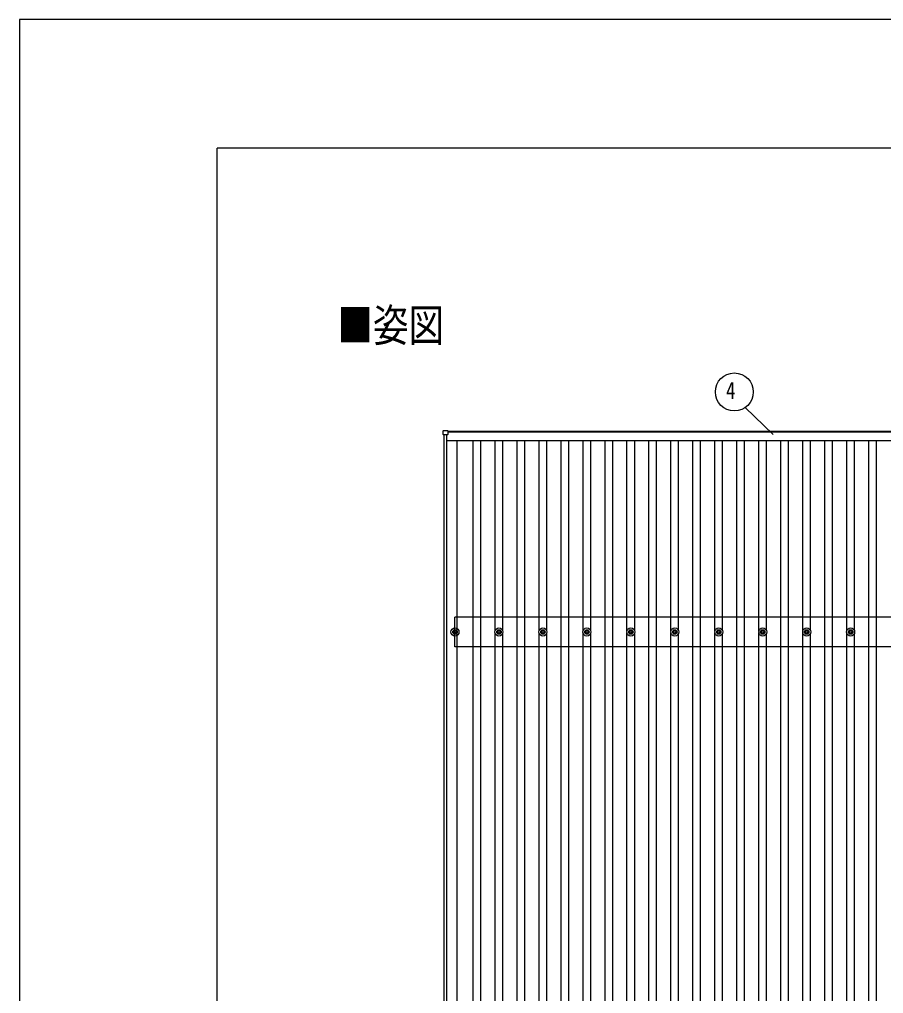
# Model space of a CAD drawing. Units: millimetres, scale not verified. Extents: x -12615 to 12615, y -8910 to 8910.
# Drawn here: x -12615 to -8684, y 4481 to 8910 of the extents above; entities that cross this region are included whole.
import ezdxf
from ezdxf.enums import TextEntityAlignment as Align

# ---------------------------------------------------------------- set-up
doc = ezdxf.new("R2010")
doc.units = ezdxf.units.MM
doc.header["$LTSCALE"] = 40
for name, color, linetype in [('0-2_USER1', 3, 'Continuous'), ('0-4_YKK_13', 4, 'Continuous'), ('0-5_YKK_A1', 4, 'Continuous'), ('0-6_YKK_D', 6, 'Continuous'), ('0-7_YKK_ZWAK', 7, 'Continuous')]:
    doc.layers.add(name, color=color, linetype=linetype)
doc.styles.add('ＭＳ ゴシック', font='')
doc.styles.get('ＭＳ ゴシック').set_extended_font_data('MS Gothic')

msp = doc.modelspace()

# ---------------------------------------------------------------- linework, layer by layer
at = {"layer": '0-4_YKK_13'}
for p, q in [((-10686.74, 7022.3), (-10686.74, 7040.3)), ((-10685.74, 7041.3), (-10667.74, 7041.3)), ((-10667.74, 7021.3), (-10685.74, 7021.3)), ((-10666.74, 7040.3), (-10666.74, 7022.3)), ((-10643.68, 6126.62), (-10639.26, 6126.62)), ((-10643.68, 6123.12), (-10639.26, 6123.12)), ((-10635.43, 6134.87), (-10635.43, 6130.45)), ((-10635.43, 6119.29), (-10635.43, 6114.87)), ((-10631.93, 6134.87), (-10631.93, 6130.45)), ((-10631.93, 6119.29), (-10631.93, 6114.87)), ((-10628.1, 6126.62), (-10623.68, 6126.62)), ((-10628.1, 6123.12), (-10623.68, 6123.12)), ((-10443.68, 6126.62), (-10439.26, 6126.62)), ((-10443.68, 6123.12), (-10439.26, 6123.12)), ((-10435.43, 6134.87), (-10435.43, 6130.45)), ((-10435.43, 6119.29), (-10435.43, 6114.87)), ((-10431.93, 6134.87), (-10431.93, 6130.45)), ((-10431.93, 6119.29), (-10431.93, 6114.87)), ((-10428.1, 6126.62), (-10423.68, 6126.62)), ((-10428.1, 6123.12), (-10423.68, 6123.12)), ((-10243.68, 6126.62), (-10239.26, 6126.62)), ((-10243.68, 6123.12), (-10239.26, 6123.12)), ((-10235.43, 6134.87), (-10235.43, 6130.45)), ((-10235.43, 6119.29), (-10235.43, 6114.87)), ((-10231.93, 6134.87), (-10231.93, 6130.45)), ((-10231.93, 6119.29), (-10231.93, 6114.87)), ((-10228.1, 6126.62), (-10223.68, 6126.62)), ((-10228.1, 6123.12), (-10223.68, 6123.12)), ((-10043.68, 6126.62), (-10039.26, 6126.62)), ((-10043.68, 6123.12), (-10039.26, 6123.12)), ((-10035.43, 6134.87), (-10035.43, 6130.45)), ((-10035.43, 6119.29), (-10035.43, 6114.87)), ((-10031.93, 6134.87), (-10031.93, 6130.45)), ((-10031.93, 6119.29), (-10031.93, 6114.87)), ((-10028.1, 6126.62), (-10023.68, 6126.62)), ((-10028.1, 6123.12), (-10023.68, 6123.12)), ((-9843.68, 6126.62), (-9839.26, 6126.62)), ((-9843.68, 6123.12), (-9839.26, 6123.12)), ((-9835.43, 6134.87), (-9835.43, 6130.45)), ((-9835.43, 6119.29), (-9835.43, 6114.87)), ((-9831.93, 6134.87), (-9831.93, 6130.45)), ((-9831.93, 6119.29), (-9831.93, 6114.87)), ((-9828.1, 6126.62), (-9823.68, 6126.62)), ((-9828.1, 6123.12), (-9823.68, 6123.12)), ((-9643.68, 6126.62), (-9639.26, 6126.62)), ((-9643.68, 6123.12), (-9639.26, 6123.12)), ((-9635.43, 6134.87), (-9635.43, 6130.45)), ((-9635.43, 6119.29), (-9635.43, 6114.87)), ((-9631.93, 6134.87), (-9631.93, 6130.45)), ((-9631.93, 6119.29), (-9631.93, 6114.87)), ((-9628.1, 6126.62), (-9623.68, 6126.62)), ((-9628.1, 6123.12), (-9623.68, 6123.12)), ((-9443.68, 6126.62), (-9439.26, 6126.62)), ((-9443.68, 6123.12), (-9439.26, 6123.12)), ((-9435.43, 6134.87), (-9435.43, 6130.45)), ((-9435.43, 6119.29), (-9435.43, 6114.87)), ((-9431.93, 6134.87), (-9431.93, 6130.45)), ((-9431.93, 6119.29), (-9431.93, 6114.87)), ((-9428.1, 6126.62), (-9423.68, 6126.62)), ((-9428.1, 6123.12), (-9423.68, 6123.12)), ((-9243.68, 6126.62), (-9239.26, 6126.62)), ((-9243.68, 6123.12), (-9239.26, 6123.12)), ((-9235.43, 6134.87), (-9235.43, 6130.45)), ((-9235.43, 6119.29), (-9235.43, 6114.87)), ((-9231.93, 6134.87), (-9231.93, 6130.45)), ((-9231.93, 6119.29), (-9231.93, 6114.87)), ((-9228.1, 6126.62), (-9223.68, 6126.62)), ((-9228.1, 6123.12), (-9223.68, 6123.12)), ((-9043.68, 6126.62), (-9039.26, 6126.62)), ((-9043.68, 6123.12), (-9039.26, 6123.12)), ((-9035.43, 6134.87), (-9035.43, 6130.45)), ((-9035.43, 6119.29), (-9035.43, 6114.87)), ((-9031.93, 6134.87), (-9031.93, 6130.45)), ((-9031.93, 6119.29), (-9031.93, 6114.87)), ((-9028.1, 6126.62), (-9023.68, 6126.62)), ((-9028.1, 6123.12), (-9023.68, 6123.12)), ((-8843.68, 6126.62), (-8839.26, 6126.62)), ((-8843.68, 6123.12), (-8839.26, 6123.12)), ((-8835.43, 6134.87), (-8835.43, 6130.45)), ((-8835.43, 6119.29), (-8835.43, 6114.87)), ((-8831.93, 6134.87), (-8831.93, 6130.45)), ((-8831.93, 6119.29), (-8831.93, 6114.87)), ((-8828.1, 6126.62), (-8823.68, 6126.62)), ((-8828.1, 6123.12), (-8823.68, 6123.12))]:
    msp.add_line(p, q, dxfattribs=at)
for centre, radius in [((-10633.68, 6124.87), 18.25), ((-10633.68, 6124.87), 10.15), ((-10633.68, 6124.87), 5.85), ((-10633.68, 6124.87), 5.25), ((-10433.68, 6124.87), 18.25), ((-10433.68, 6124.87), 10.15), ((-10433.68, 6124.87), 5.85), ((-10433.68, 6124.87), 5.25), ((-10233.68, 6124.87), 18.25), ((-10233.68, 6124.87), 10.15), ((-10233.68, 6124.87), 5.85), ((-10233.68, 6124.87), 5.25), ((-10033.68, 6124.87), 18.25), ((-10033.68, 6124.87), 10.15), ((-10033.68, 6124.87), 5.85), ((-10033.68, 6124.87), 5.25), ((-9833.68, 6124.87), 18.25), ((-9833.68, 6124.87), 10.15), ((-9833.68, 6124.87), 5.85), ((-9833.68, 6124.87), 5.25), ((-9633.68, 6124.87), 18.25), ((-9633.68, 6124.87), 10.15), ((-9633.68, 6124.87), 5.85), ((-9633.68, 6124.87), 5.25), ((-9433.68, 6124.87), 18.25), ((-9433.68, 6124.87), 10.15), ((-9433.68, 6124.87), 5.85), ((-9433.68, 6124.87), 5.25), ((-9233.68, 6124.87), 18.25), ((-9233.68, 6124.87), 10.15), ((-9233.68, 6124.87), 5.85), ((-9233.68, 6124.87), 5.25), ((-9033.68, 6124.87), 18.25), ((-9033.68, 6124.87), 10.15), ((-9033.68, 6124.87), 5.85), ((-9033.68, 6124.87), 5.25), ((-8833.68, 6124.87), 18.25), ((-8833.68, 6124.87), 10.15), ((-8833.68, 6124.87), 5.85), ((-8833.68, 6124.87), 5.25)]:
    msp.add_circle(centre, radius, dxfattribs=at)
for centre, start, end in [((-10685.74, 7040.3), 90, 180), ((-10685.74, 7022.3), 180, 270), ((-10667.74, 7040.3), 0, 90), ((-10667.74, 7022.3), 270, 0)]:
    msp.add_arc(centre, 1, start, end, dxfattribs=at)
at = {"layer": '0-5_YKK_A1'}
for p, q in [((-10683.44, 1622.88), (-10683.44, 7021.3)), ((-10671.44, 1622.88), (-10671.44, 7021.3)), ((-10666.74, 7038), (-5230.14, 7038)), ((-5230.14, 7033.21), (-10666.74, 7033.21)), ((-10671.44, 6995.21), (-5225.44, 6995.21)), ((-10623.44, 1654.16), (-10623.44, 6995.21)), ((-10551.18, 1654.16), (-10551.18, 6995.21)), ((-10516.18, 1654.16), (-10516.18, 6995.21)), ((-10451.18, 6130.05), (-10451.18, 6995.21)), ((-10416.18, 6130.05), (-10416.18, 6995.21)), ((-10351.18, 1654.16), (-10351.18, 6995.21)), ((-10316.18, 1654.16), (-10316.18, 6995.21)), ((-10251.18, 6130.05), (-10251.18, 6995.21)), ((-10216.18, 6130.05), (-10216.18, 6995.21)), ((-10151.18, 1654.16), (-10151.18, 6995.21)), ((-10116.18, 1654.16), (-10116.18, 6995.21)), ((-10051.18, 6130.05), (-10051.18, 6995.21)), ((-10016.18, 6130.05), (-10016.18, 6995.21)), ((-9951.18, 1654.16), (-9951.18, 6995.21)), ((-9916.18, 1654.16), (-9916.18, 6995.21)), ((-9851.18, 6130.05), (-9851.18, 6995.21)), ((-9816.18, 6130.05), (-9816.18, 6995.21)), ((-9751.18, 1654.16), (-9751.18, 6995.21)), ((-9716.18, 1654.16), (-9716.18, 6995.21)), ((-9651.18, 6130.05), (-9651.18, 6995.21)), ((-9616.18, 6130.05), (-9616.18, 6995.21)), ((-9551.18, 1654.16), (-9551.18, 6995.21)), ((-9516.18, 1654.16), (-9516.18, 6995.21)), ((-9451.18, 6130.05), (-9451.18, 6995.21)), ((-9416.18, 6130.05), (-9416.18, 6995.21)), ((-9351.18, 1654.16), (-9351.18, 6995.21)), ((-9316.18, 1654.16), (-9316.18, 6995.21)), ((-9251.18, 6130.05), (-9251.18, 6995.21)), ((-9216.18, 6130.05), (-9216.18, 6995.21)), ((-9151.18, 1654.16), (-9151.18, 6995.21)), ((-9116.18, 1654.16), (-9116.18, 6995.21)), ((-9051.18, 6130.05), (-9051.18, 6995.21)), ((-9016.18, 6130.05), (-9016.18, 6995.21)), ((-8951.18, 1654.16), (-8951.18, 6995.21)), ((-8916.18, 1654.16), (-8916.18, 6995.21)), ((-8851.18, 6130.05), (-8851.18, 6995.21)), ((-8816.18, 6130.05), (-8816.18, 6995.21)), ((-8751.18, 1654.16), (-8751.18, 6995.21)), ((-8716.18, 1654.16), (-8716.18, 6995.21)), ((-5233.68, 6191.87), (-10633.68, 6191.87)), ((-10633.68, 6057.87), (-10633.68, 6191.87)), ((-10451.18, 4330.05), (-10451.18, 6119.69)), ((-10416.18, 4330.05), (-10416.18, 6119.69)), ((-10251.18, 4330.05), (-10251.18, 6119.69)), ((-10216.18, 4330.05), (-10216.18, 6119.69)), ((-10051.18, 4330.05), (-10051.18, 6119.69)), ((-10016.18, 4330.05), (-10016.18, 6119.69)), ((-9851.18, 4330.05), (-9851.18, 6119.69)), ((-9816.18, 4330.05), (-9816.18, 6119.69)), ((-9651.18, 4330.05), (-9651.18, 6119.69)), ((-9616.18, 4330.05), (-9616.18, 6119.69)), ((-9451.18, 4330.05), (-9451.18, 6119.69)), ((-9416.18, 4330.05), (-9416.18, 6119.69)), ((-9251.18, 4330.05), (-9251.18, 6119.69)), ((-9216.18, 4330.05), (-9216.18, 6119.69)), ((-9051.18, 4330.05), (-9051.18, 6119.69)), ((-9016.18, 4330.05), (-9016.18, 6119.69)), ((-8851.18, 4330.05), (-8851.18, 6119.69)), ((-8816.18, 4330.05), (-8816.18, 6119.69)), ((-5233.68, 6057.87), (-10633.68, 6057.87))]:
    msp.add_line(p, q, dxfattribs=at)
at = {"layer": '0-6_YKK_D'}
msp.add_line((-9186.57, 7022.76), (-9313.02, 7145.74), dxfattribs=at)
msp.add_circle((-9362.83, 7216.33), 86.4, dxfattribs=at)
at = {"layer": '0-7_YKK_ZWAK'}
for p in [(11685.06, 8325), (-11714.94, -7575)]:
    msp.add_line(p, (-11714.94, 8325), dxfattribs=at)
msp.add_lwpolyline([(-12615, -8910), (12615, -8910), (12615, 8910), (-12615, 8910)], close=True, dxfattribs=at)

# ---------------------------------------------------------------- texts
at = {"layer": '0-2_USER1', "style": 'ＭＳ ゴシック', "width": 0.8}
msp.add_text('■姿図', height=148.5, dxfattribs=at).set_placement((-11169.02, 7400.81), align=Align.BOTTOM_LEFT)
at = {"layer": '0-6_YKK_D', "style": 'ＭＳ ゴシック', "width": 0.8}
msp.add_text('4', height=79.18, dxfattribs=at).set_placement((-9400.75, 7159.96), align=Align.BOTTOM_LEFT)

doc.saveas('drawing.dxf')
